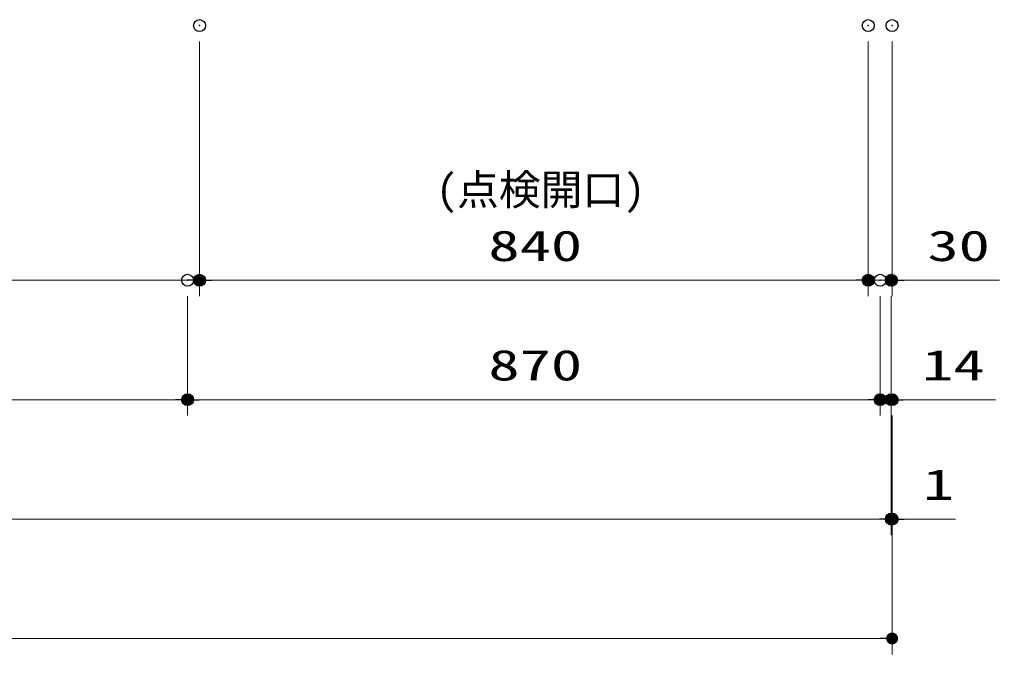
# Model space of a CAD drawing. Units: millimetres, scale not verified. Extents: x -9797 to 9797, y -4555 to 4555.
# Drawn here: x -6455 to -5224, y -2706 to -1908 of the extents above; entities that cross this region are included whole.
import ezdxf
from ezdxf.enums import TextEntityAlignment as Align

# ---------------------------------------------------------------- set-up
doc = ezdxf.new("R2010")
doc.units = ezdxf.units.MM
doc.header["$LTSCALE"] = 30
doc.header["$PDMODE"] = 32
doc.header["$PDSIZE"] = 15
for name, color, linetype, lineweight in [('0-1_0', 7, 'Continuous', 25), ('0-4_寸法ﾚｲﾔｰ', 30, 'Continuous', 13), ('0-5_DEFPOINTS', 7, 'Continuous', 25)]:
    doc.layers.add(name, color=color, linetype=linetype, lineweight=lineweight)
doc.styles.add('ＭＳ ゴシック', font='')
doc.styles.get('ＭＳ ゴシック').set_extended_font_data('MS Gothic')

# ---------------------------------------------------------------- blocks, each defined once
blk = doc.blocks.new('_DOT')
at = {"layer": '0-1_0', "color": 30}
blk.add_line((-15, 0), (-30, 0), dxfattribs=at)
for points in [[(0, 0), (-15, 0), (-14.88, 1.88)], [(0, 0), (-14.88, -1.88), (-15, 0)], [(0, 0), (-14.88, 1.88), (-14.53, 3.73)], [(0, 0), (-14.53, -3.73), (-14.88, -1.88)], [(0, 0), (-14.53, 3.73), (-13.95, 5.52)], [(0, 0), (-13.95, -5.52), (-14.53, -3.73)], [(0, 0), (-13.95, 5.52), (-13.14, 7.23)], [(0, 0), (-13.14, -7.23), (-13.95, -5.52)], [(0, 0), (-13.14, 7.23), (-12.14, 8.82)], [(0, 0), (-12.14, -8.82), (-13.14, -7.23)], [(0, 0), (-12.14, 8.82), (-10.93, 10.27)], [(0, 0), (-10.93, -10.27), (-12.14, -8.82)], [(0, 0), (-10.93, 10.27), (-9.56, 11.56)], [(0, 0), (-9.56, -11.56), (-10.93, -10.27)], [(0, 0), (-9.56, 11.56), (-8.04, 12.66)], [(0, 0), (-8.04, -12.66), (-9.56, -11.56)], [(0, 0), (-8.04, 12.66), (-6.39, 13.57)], [(0, 0), (-6.39, -13.57), (-8.04, -12.66)], [(0, 0), (-6.39, 13.57), (-4.64, 14.27)], [(0, 0), (-4.64, -14.27), (-6.39, -13.57)], [(0, 0), (-4.64, 14.27), (-2.81, 14.73)], [(0, 0), (-2.81, -14.73), (-4.64, -14.27)], [(0, 0), (-2.81, 14.73), (-0.94, 14.97)], [(0, 0), (-0.94, -14.97), (-2.81, -14.73)], [(0, 0), (-0.94, 14.97), (0.94, 14.97)], [(0, 0), (0.94, -14.97), (-0.94, -14.97)], [(0, 0), (0.94, 14.97), (2.81, 14.73)], [(0, 0), (2.81, 14.73), (4.64, 14.27)], [(0, 0), (4.64, 14.27), (6.39, 13.57)], [(0, 0), (6.39, 13.57), (8.04, 12.66)], [(0, 0), (8.04, 12.66), (9.56, 11.56)], [(0, 0), (9.56, 11.56), (10.93, 10.27)], [(0, 0), (10.93, 10.27), (12.14, 8.82)], [(0, 0), (12.14, 8.82), (13.14, 7.23)], [(0, 0), (13.14, 7.23), (13.95, 5.52)], [(0, 0), (13.95, 5.52), (14.53, 3.73)], [(0, 0), (14.53, 3.73), (14.88, 1.88)], [(0, 0), (14.88, 1.88), (15, 0)], [(0, 0), (2.81, -14.73), (0.94, -14.97)], [(0, 0), (4.64, -14.27), (2.81, -14.73)], [(0, 0), (6.39, -13.57), (4.64, -14.27)], [(0, 0), (8.04, -12.66), (6.39, -13.57)], [(0, 0), (9.56, -11.56), (8.04, -12.66)], [(0, 0), (10.93, -10.27), (9.56, -11.56)], [(0, 0), (12.14, -8.82), (10.93, -10.27)], [(0, 0), (13.14, -7.23), (12.14, -8.82)], [(0, 0), (13.95, -5.52), (13.14, -7.23)], [(0, 0), (14.53, -3.73), (13.95, -5.52)], [(0, 0), (14.88, -1.88), (14.53, -3.73)], [(0, 0), (15, 0), (14.88, -1.88)]]:
    blk.add_solid(points, dxfattribs=at)

msp = doc.modelspace()

# ---------------------------------------------------------------- linework, layer by layer
at = {"layer": '0-4_寸法ﾚｲﾔｰ'}
for p, q in [((-6229.02, -1935.93), (-6229.02, -2255.93)), ((-6229.02, -1935.93), (-6229.02, -2255.93)), ((-5389.02, -1935.93), (-5389.02, -2255.93)), ((-5389.02, -1935.93), (-5389.02, -2255.93)), ((-5359.02, -1935.93), (-5359.02, -2255.93)), ((-6244.02, -2235.93), (-6994.02, -2235.93)), ((-5404.02, -2235.93), (-6214.02, -2235.93)), ((-5404.02, -2235.93), (-5419.02, -2235.93)), ((-5359.02, -2235.93), (-5389.02, -2235.93)), ((-5359.02, -2235.93), (-5224.25, -2235.93)), ((-5344.02, -2235.93), (-5329.02, -2235.93)), ((-6244.02, -2255.93), (-6244.02, -2405.93)), ((-6244.02, -2255.93), (-6244.02, -2405.93)), ((-5374.02, -2255.93), (-5374.02, -2405.93)), ((-5374.02, -2255.93), (-5374.02, -2405.93)), ((-5360.02, -2255.93), (-5360.02, -2405.93)), ((-6259.02, -2385.93), (-6979.02, -2385.93)), ((-5389.02, -2385.93), (-6229.02, -2385.93)), ((-5389.02, -2385.93), (-5404.02, -2385.93)), ((-5360.02, -2385.93), (-5374.02, -2385.93)), ((-5360.02, -2385.93), (-5229.02, -2385.93)), ((-5345.02, -2385.93), (-5330.02, -2385.93)), ((-5360.02, -2405.93), (-5360.02, -2555.93)), ((-5360.02, -2405.93), (-5360.02, -2555.93)), ((-5359.02, -2405.93), (-5359.02, -2705.93)), ((-5359.02, -2405.93), (-5359.02, -2555.93)), ((-7743.02, -2535.93), (-5375.02, -2535.93)), ((-5375.02, -2535.93), (-5390.02, -2535.93)), ((-5360.02, -2535.93), (-5359.02, -2535.93)), ((-5359.02, -2535.93), (-5279.49, -2535.93)), ((-5344.02, -2535.93), (-5329.02, -2535.93)), ((-5374.02, -2685.93), (-7744.02, -2685.93))]:
    msp.add_line(p, q, dxfattribs=at)
at = {"layer": '0-5_DEFPOINTS'}
for p in [(-6229.02, -1915.93), (-6229.02, -1915.93), (-5389.02, -1915.93), (-5359.02, -1915.93), (-6244.02, -2235.93), (-6244.02, -2235.93), (-6229.02, -2235.93), (-5389.02, -2235.93), (-5374.02, -2235.93), (-5360.02, -2235.93), (-6244.02, -2385.93), (-5374.02, -2385.93), (-5360.02, -2385.93), (-5359.02, -2385.93), (-5360.02, -2535.93), (-5359.02, -2535.93)]:
    msp.add_point(p, dxfattribs=at)

# ---------------------------------------------------------------- block references
at = {"layer": '0-4_寸法ﾚｲﾔｰ', "xscale": 0.5, "yscale": 0.5}
for p in [(-6229.02, -2235.93), (-5389.02, -2235.93), (-5389.02, -2235.93), (-6244.02, -2385.93), (-5374.02, -2385.93), (-5374.02, -2385.93), (-5360.02, -2535.93), (-5360.02, -2535.93), (-5359.02, -2685.93)]:
    msp.add_blockref('_DOT', p, dxfattribs=at)
at = {"layer": '0-4_寸法ﾚｲﾔｰ', "xscale": 0.5, "yscale": 0.5, "rotation": 180}
for p in [(-6229.02, -2235.93), (-5359.02, -2235.93), (-6244.02, -2385.93), (-5360.02, -2385.93), (-5359.02, -2535.93)]:
    msp.add_blockref('_DOT', p, dxfattribs=at)

# ---------------------------------------------------------------- texts
at = {"layer": '0-4_寸法ﾚｲﾔｰ', "style": 'ＭＳ ゴシック'}
msp.add_text('(点検開口)', height=38.48, dxfattribs=at).set_placement((-5931.68, -2152.85), align=Align.BOTTOM_LEFT)
at = {"layer": '0-4_寸法ﾚｲﾔｰ', "style": 'ＭＳ ゴシック', "width": 1.5}
for s, p in [('840', (-5866.16, -2223.33)), ('30', (-5314.73, -2223.33)), ('870', (-5866.16, -2373.33)), ('14', (-5321.4, -2373.33)), ('1', (-5320.45, -2523.33))]:
    msp.add_text(s, height=38.49, dxfattribs=at).set_placement(p, align=Align.BOTTOM_LEFT)

doc.saveas('drawing.dxf')
